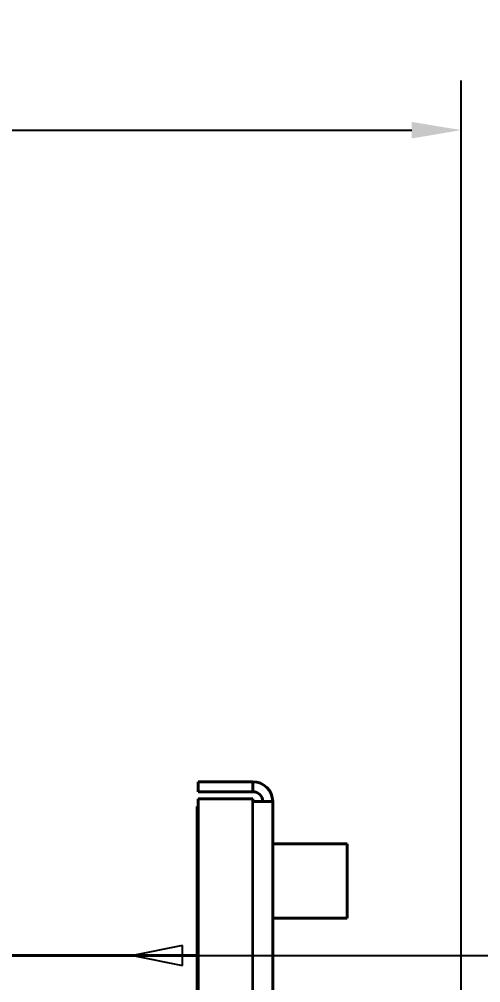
# Model space of a CAD drawing. Header units: millimetres. Extents: x 0 to 4205, y 0 to 2970.
# Drawn here: x 2065.1 to 2158.1, y 1715.5 to 1909.7 of the extents above; entities that cross this region are included whole.
import ezdxf

# ---------------------------------------------------------------- set-up
doc = ezdxf.new("R2010")
doc.units = ezdxf.units.MM
doc.header["$LTSCALE"] = 5
for name, color, linetype, lineweight in [('가시적인 것(ISO)', 3, 'Continuous', 40), ('가시적인 좁은 것(ISO)', 3, 'Continuous', 35), ('기호(ISO)', 5, 'Continuous', 25), ('치수(ISO)', 2, 'Continuous', 25)]:
    doc.layers.add(name, color=color, linetype=linetype, lineweight=lineweight)
doc.styles.add('치수 텍스트_PSTEK_POSCO', font='isocp.shx')
doc.dimstyles.new('치수_PSTEK_POSCO', dxfattribs={"dimscale": 5, "dimtxt": 3, "dimasz": 2, "dimexe": 2, "dimexo": 2.5, "dimgap": 1, "dimtad": 1, "dimrnd": 1e-08, "dimdsep": 46, "dimtxsty": '치수 텍스트_PSTEK_POSCO', "dimcen": 0.09, "dimdle": 10, "dimclrd": 7, "dimclre": 7, "dimclrt": 2, "dimadec": 1, "dimazin": 2, "dimtfac": 1, "dimtmove": 0, "dimatfit": 3, "dimfxl": 0, "dimtolj": 1, "dimlwd": -1, "dimlwe": -1, "dimarcsym": 0})

# ---------------------------------------------------------------- blocks, each defined once
blk = doc.blocks.new('*D32')
at = {"layer": 'Defpoints', "color": 0}
for p in [(2154.2, 1887.33), (1294.2, 1386.82), (2154.2, 1341.82)]:
    blk.add_point(p, dxfattribs=at)
at = {"layer": '치수(ISO)', "color": 7}
for p, q in [((1294.2, 1399.32), (1294.2, 1897.33)), ((2154.2, 1354.32), (2154.2, 1897.33)), ((1304.2, 1887.33), (2144.2, 1887.33))]:
    blk.add_line(p, q, dxfattribs=at)
for points in [[(1304.2, 1888.99), (1304.2, 1885.66), (1294.2, 1887.33)], [(2144.2, 1888.99), (2144.2, 1885.66), (2154.2, 1887.33)]]:
    blk.add_solid(points, dxfattribs=at)
at = {"layer": '치수(ISO)', "color": 2, "insert": (1710.7, 1899.83), "char_height": 15, "attachment_point": 4, "style": '치수 텍스트_PSTEK_POSCO'}
blk.add_mtext('\\A1;860', dxfattribs=at)
blk = doc.blocks.new('품번기호12')
at = {"layer": '기호(ISO)', "color": 7}
for p, q in [((419.605, 344.603), (417.605, 344.203)), ((419.605, 343.803), (419.605, 344.603)), ((419.605, 344.203), (417.605, 344.203)), ((417.605, 344.203), (419.605, 343.803)), ((419.605, 344.203), (453.868, 344.203))]:
    blk.add_line(p, q, dxfattribs=at)
at = {"layer": '기호(ISO)', "color": 7, "flags": 128}
blk.add_lwpolyline([(419.605, 344.603), (417.605, 344.203)], dxfattribs=at)
at = {"layer": '기호(ISO)', "color": 7}
blk.add_solid([(419.605, 344.603), (417.605, 344.203), (419.605, 343.803), (419.605, 344.603)], dxfattribs=at)

msp = doc.modelspace()

# ---------------------------------------------------------------- linework, layer by layer
at = {"layer": '가시적인 것(ISO)'}
for p, q in [((2112.2036, 1756.0175), (2101.2036, 1756.0175)), ((2101.2036, 1754.0175), (2101.2036, 1756.0175)), ((2112.2036, 1754.0175), (2112.2036, 1756.0175)), ((2112.2036, 1754.0175), (2101.2036, 1754.0175)), ((2101.2036, 1752.6033), (2112.2036, 1752.6033)), ((2101.2036, 1569.4317), (2101.2036, 1752.6033)), ((2112.2036, 1752.6033), (2112.2036, 1752.0175)), ((2116.2036, 1752.0175), (2112.2036, 1752.0175)), ((2116.2036, 1752.0175), (2116.2036, 1570.0175)), ((2101.0036, 1751.0175), (2101.0036, 1748.0175)), ((2101.2036, 1751.0175), (2101.0036, 1751.0175)), ((2101.0036, 1748.0175), (2101.2036, 1748.0175)), ((2101.0036, 1574.0175), (2101.0036, 1748.0175)), ((2116.2036, 1743.5175), (2131.2036, 1743.5175)), ((2131.2036, 1728.5175), (2131.2036, 1743.5175)), ((2116.2036, 1728.5175), (2131.2036, 1728.5175)), ((2101.0036, 1721.0175), (1724.2036, 1721.0175))]:
    msp.add_line(p, q, dxfattribs=at)
for radius in [4, 2]:
    msp.add_arc((2112.2036, 1752.0175), radius, 0, 90, dxfattribs=at)
at = {"layer": '가시적인 좁은 것(ISO)'}
msp.add_line((2112.2036, 1570.0175), (2112.2036, 1752.0175), dxfattribs=at)

# ---------------------------------------------------------------- block references
at = {"layer": '기호(ISO)', "xscale": 5, "yscale": 5, "zscale": 5}
msp.add_blockref('품번기호12', (0, 0), dxfattribs=at)

# ---------------------------------------------------------------- dimensions: what is measured, and where the dimension line sits
at = {"layer": '치수(ISO)', "color": 7}
dim = msp.add_linear_dim(base=(2154.2036, 1887.3273), p1=(1294.2036, 1386.8175), p2=(2154.2036, 1341.8175), angle=180, dimstyle='치수_PSTEK_POSCO', override={"dimdec": 2, "dimtp": 0, "dimtm": 0, "dimtdec": 2, "dimtofl": 0, "dimatfit": 1}, dxfattribs=at)
dim.commit()
dim.dimension.update_dxf_attribs({"geometry": '*D32', "text_midpoint": (1724.2036, 1887.3273), "dimtype": 160})

doc.saveas('drawing.dxf')
